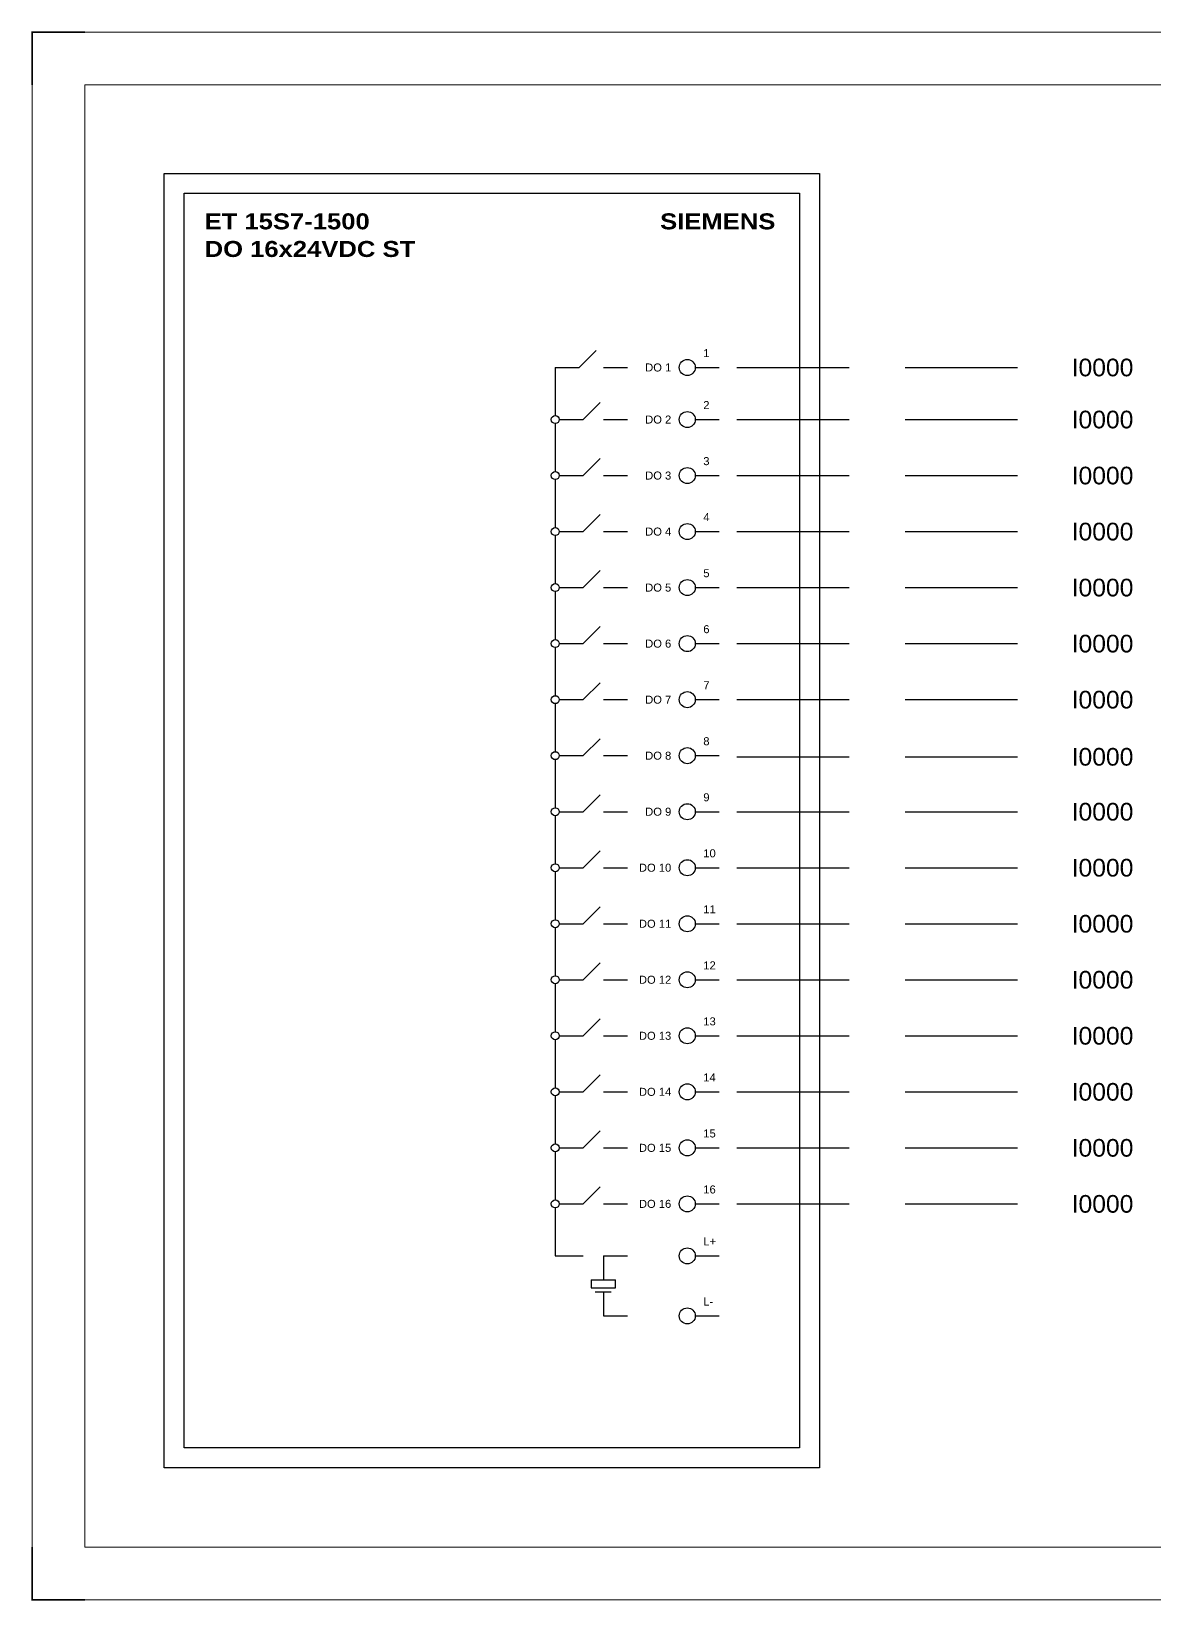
# Model space of a CAD drawing. Header units: centimetres. Extents: x -6233 to 67854, y 107 to 55669.
# Drawn here: x 13114 to 16294, y 14331 to 18775 of the extents above; entities that cross this region are included whole.
import ezdxf
from ezdxf.enums import TextEntityAlignment as Align

# ---------------------------------------------------------------- set-up
doc = ezdxf.new("R2010")
doc.units = ezdxf.units.CM
doc.header["$LTSCALE"] = 25.4
doc.linetypes.add('HIDDEN', pattern=[0.375, 0.25, -0.125])
doc.layers.add('Etiket-Line-L', color=7, linetype='Continuous')
doc.layers.add('EtIket-Line-S', color=2, linetype='Continuous')
doc.styles.add('Bold', font='ariblk.ttf', dxfattribs={"height": 25.4})
doc.styles.get("Standard").update_dxf_attribs({"font": 'arial.ttf', "height": 25.4})

# ---------------------------------------------------------------- blocks, each defined once
blk = doc.blocks.new('x5 Out Line')
at = {"const_width": 0.3}
for points in [[(9.65, 286.71), (0, 286.71), (0, 277.06)], [(0, 9.65), (0, 0), (9.65, 0)]]:
    blk.add_lwpolyline(points, dxfattribs=at)
at = {"lineweight": 15}
blk.add_lwpolyline([(395.8, 9.65), (395.8, 277.06), (9.65, 277.06), (9.65, 9.65)], close=True, dxfattribs=at)
at = {"layer": 'EtIket-Line-S', "lineweight": 9, "ltscale": 0.5}
blk.add_lwpolyline([(0, 0), (405.45, 0), (405.45, 286.71), (0, 286.71)], close=True, dxfattribs=at)

msp = doc.modelspace()

# ---------------------------------------------------------------- linework, layer by layer
at = {"ltscale": 50}
for p, q in [((14665.4, 17823.2), (14713.5, 17871.2)), ((14597.4, 17823.2), (14665.4, 17823.2)), ((14597.4, 17823.2), (14597.4, 17687.2)), ((14733.4, 17823.2), (14801.4, 17823.2)), ((14676.7, 17675.8), (14724.8, 17723.9)), ((14597.4, 17664.5), (14597.4, 17528.5)), ((14608.7, 17675.8), (14676.7, 17675.8)), ((14733.4, 17675.8), (14801.4, 17675.8)), ((14676.7, 17517.2), (14724.8, 17565.3)), ((14608.7, 17517.2), (14676.7, 17517.2)), ((14733.4, 17517.2), (14801.4, 17517.2)), ((14597.4, 17505.8), (14597.4, 17369.9)), ((14676.7, 17358.5), (14724.8, 17406.6)), ((14597.4, 17347.2), (14597.4, 17211.2)), ((14608.7, 17358.5), (14676.7, 17358.5)), ((14733.4, 17358.5), (14801.4, 17358.5)), ((14676.7, 17199.9), (14724.8, 17247.9)), ((14608.7, 17199.9), (14676.7, 17199.9)), ((14733.4, 17199.9), (14801.4, 17199.9)), ((14597.4, 17188.5), (14597.4, 17052.5)), ((14676.7, 17041.2), (14724.8, 17089.3)), ((14597.4, 17029.9), (14597.4, 16893.9)), ((14608.7, 17041.2), (14676.7, 17041.2)), ((14733.4, 17041.2), (14801.4, 17041.2)), ((14676.7, 16882.5), (14724.8, 16930.6)), ((14597.4, 16871.2), (14597.4, 16735.2)), ((14608.7, 16882.5), (14676.7, 16882.5)), ((14733.4, 16882.5), (14801.4, 16882.5)), ((14676.7, 16723.9), (14724.8, 16772)), ((14597.4, 16712.6), (14597.4, 16576.6)), ((14608.7, 16723.9), (14676.7, 16723.9)), ((14733.4, 16723.9), (14801.4, 16723.9)), ((14676.7, 16565.2), (14724.8, 16613.3)), ((14597.4, 16553.9), (14597.4, 16417.9)), ((14608.7, 16565.2), (14676.7, 16565.2)), ((14733.4, 16565.2), (14801.4, 16565.2)), ((14676.7, 16406.6), (14724.8, 16454.6)), ((14608.7, 16406.6), (14676.7, 16406.6)), ((14733.4, 16406.6), (14801.4, 16406.6)), ((14597.4, 16395.2), (14597.4, 16259.2)), ((14676.7, 16247.9), (14724.8, 16296)), ((14597.4, 16236.6), (14597.4, 16100.6)), ((14608.7, 16247.9), (14676.7, 16247.9)), ((14733.4, 16247.9), (14801.4, 16247.9)), ((14676.7, 16089.3), (14724.8, 16137.3)), ((14608.7, 16089.3), (14676.7, 16089.3)), ((14733.4, 16089.3), (14801.4, 16089.3)), ((14597.4, 16077.9), (14597.4, 15941.9)), ((14676.7, 15930.6), (14724.8, 15978.7)), ((14597.4, 15919.3), (14597.4, 15783.3)), ((14608.7, 15930.6), (14676.7, 15930.6)), ((14733.4, 15930.6), (14801.4, 15930.6)), ((14676.7, 15771.9), (14724.8, 15820)), ((14597.4, 15760.6), (14597.4, 15624.6)), ((14608.7, 15771.9), (14676.7, 15771.9)), ((14733.4, 15771.9), (14801.4, 15771.9)), ((14676.7, 15613.3), (14724.8, 15661.4)), ((14597.4, 15601.9), (14597.4, 15466)), ((14608.7, 15613.3), (14676.7, 15613.3)), ((14733.4, 15613.3), (14801.4, 15613.3)), ((14676.7, 15454.6), (14724.8, 15502.7)), ((14597.4, 15443.3), (14597.4, 15307.3)), ((14608.7, 15454.6), (14676.7, 15454.6)), ((14733.4, 15454.6), (14801.4, 15454.6)), ((14597.4, 15307.3), (14676.7, 15307.3)), ((14733.4, 15307.3), (14801.4, 15307.3)), ((14733.4, 15307.3), (14733.4, 15239.3)), ((14699.4, 15239.3), (14767.4, 15239.3)), ((14699.4, 15239.3), (14699.4, 15216.9)), ((14699.4, 15216.9), (14767.4, 15216.9)), ((14710.7, 15205.3), (14756, 15205.3)), ((14733.4, 15205.3), (14733.4, 15137.3)), ((14767.4, 15216.9), (14767.4, 15239.3)), ((14733.4, 15137.3), (14801.4, 15137.3))]:
    msp.add_line(p, q, dxfattribs=at)
at = {"color": 6, "ltscale": 50}
for p, q in [((14993.7, 17823.2), (15061.7, 17823.2)), ((14993.7, 17675.8), (15061.7, 17675.8)), ((14993.7, 17517.2), (15061.7, 17517.2)), ((14993.7, 17358.5), (15061.7, 17358.5)), ((14993.7, 17199.9), (15061.7, 17199.9)), ((14993.7, 17041.2), (15061.7, 17041.2)), ((14993.7, 16882.5), (15061.7, 16882.5)), ((14993.7, 16723.9), (15061.7, 16723.9)), ((14993.7, 16565.2), (15061.7, 16565.2)), ((14993.7, 16406.6), (15061.7, 16406.6)), ((14993.7, 16247.9), (15061.7, 16247.9)), ((14993.7, 16089.3), (15061.7, 16089.3)), ((14993.7, 15930.6), (15061.7, 15930.6)), ((14993.7, 15771.9), (15061.7, 15771.9)), ((14993.7, 15613.3), (15061.7, 15613.3)), ((14993.7, 15454.6), (15061.7, 15454.6)), ((14993.7, 15307.3), (15061.7, 15307.3)), ((14993.7, 15137.3), (15061.7, 15137.3))]:
    msp.add_line(p, q, dxfattribs=at)
at = {"color": 146, "linetype": 'HIDDEN', "ltscale": 50, "true_color": 0x105689}
for p, q in [((15111.7, 17823.2), (15959.2, 17823.2)), ((15111.7, 17675.8), (15959.2, 17675.8)), ((15111.7, 17517.2), (15959.2, 17517.2)), ((15111.7, 17358.5), (15959.2, 17358.5)), ((15111.7, 17199.9), (15959.2, 17199.9)), ((15111.7, 17041.2), (15959.2, 17041.2)), ((15111.7, 16882.5), (15959.2, 16882.5)), ((15111.7, 16720.7), (15959.2, 16720.7)), ((15111.7, 16565.2), (15959.2, 16565.2)), ((15111.7, 16406.6), (15959.2, 16406.6)), ((15111.7, 16247.9), (15959.2, 16247.9)), ((15111.7, 16089.3), (15959.2, 16089.3)), ((15111.7, 15930.6), (15959.2, 15930.6)), ((15111.7, 15771.9), (15959.2, 15771.9)), ((15111.7, 15613.3), (15959.2, 15613.3)), ((15111.7, 15454.6), (15959.2, 15454.6))]:
    msp.add_line(p, q, dxfattribs=at)
at = {"ltscale": 50}
msp.add_lwpolyline([(13490.4, 18373), (15345, 18373), (15345, 14707.2), (13490.4, 14707.2)], close=True, dxfattribs=at)
at = {"color": 6, "ltscale": 50}
msp.add_lwpolyline([(13547, 18316.4), (15288.4, 18316.4), (15288.4, 14763.9), (13547, 14763.9)], close=True, dxfattribs=at)
at = {"color": 6, "ltscale": 500}
for centre in [(14971.1, 17823.2), (14971.1, 17675.8), (14971.1, 17517.2), (14971.1, 17358.5), (14971.1, 17199.9), (14971.1, 17041.2), (14971.1, 16882.5), (14971.1, 16723.9), (14971.1, 16565.2), (14971.1, 16406.6), (14971.1, 16247.9), (14971.1, 16089.3), (14971.1, 15930.6), (14971.1, 15771.9), (14971.1, 15613.3), (14971.1, 15454.6), (14971.1, 15307.3), (14971.1, 15137.3)]:
    msp.add_circle(centre, 22.7, dxfattribs=at)
at = {"ltscale": 500}
for centre in [(14597.4, 17675.8), (14597.4, 17517.2), (14597.4, 17358.5), (14597.4, 17199.9), (14597.4, 17041.2), (14597.4, 16882.5), (14597.4, 16723.9), (14597.4, 16565.2), (14597.4, 16406.6), (14597.4, 16247.9), (14597.4, 16089.3), (14597.4, 15930.6), (14597.4, 15771.9), (14597.4, 15613.3), (14597.4, 15454.6)]:
    msp.add_circle(centre, 11.3, dxfattribs=at)

# ---------------------------------------------------------------- block references
at = {"layer": 'Etiket-Line-L', "lineweight": 0, "xscale": 15.48351216233742, "yscale": 15.48351216233742, "zscale": 15.48351216233742}
msp.add_blockref('x5 Out Line', (13116.5, 14333.4), dxfattribs=at)

# ---------------------------------------------------------------- texts
at = {"ltscale": 500, "style": 'Bold'}
for s, p in [('ET 15S7-1500', (13604.6, 18259.7)), ('DO 16x24VDC ST', (13604.6, 18181.5))]:
    msp.add_text(s, height=45.331, dxfattribs=at).set_placement(p, align=Align.TOP_LEFT)
msp.add_text('SIEMENS', height=45.33, dxfattribs=at).set_placement((15220.4, 18259.7), align=Align.TOP_RIGHT)
at = {"ltscale": 500}
for s, height, p in [('1', 22.7, (15016.4, 17845.8)), ('2', 22.7, (15016.4, 17698.5)), ('3', 22.7, (15016.4, 17539.8)), ('4', 22.7, (15016.4, 17381.2)), ('5', 22.7, (15016.4, 17222.5)), ('6', 22.7, (15016.4, 17063.9)), ('7', 22.7, (15016.4, 16905.2)), ('8', 22.7, (15016.4, 16746.6)), ('9', 22.7, (15016.4, 16587.9)), ('10', 22.67, (15016.4, 16429.2)), ('11', 22.67, (15016.4, 16270.6)), ('12', 22.67, (15016.4, 16111.9)), ('13', 22.67, (15016.4, 15953.3)), ('14', 22.67, (15016.4, 15794.6)), ('15', 22.67, (15016.4, 15635.9)), ('16', 22.67, (15016.4, 15477.3)), ('L+', 22.67, (15016.4, 15330)), ('L-', 22.67, (15016.4, 15160))]:
    msp.add_text(s, height=height, dxfattribs=at).set_placement(p, align=Align.BOTTOM_LEFT)
for s, p in [('DO 1', (14925.7, 17823.2)), ('DO 2', (14925.7, 17675.8)), ('DO 3', (14925.7, 17517.2)), ('DO 4', (14925.7, 17358.5)), ('DO 5', (14925.7, 17199.9)), ('DO 6', (14925.7, 17041.2)), ('DO 7', (14925.7, 16882.5)), ('DO 8', (14925.7, 16723.9)), ('DO 9', (14925.7, 16565.2)), ('DO 10', (14925.7, 16406.6)), ('DO 11', (14925.7, 16247.9)), ('DO 12', (14925.7, 16089.3)), ('DO 13', (14925.7, 15930.6)), ('DO 14', (14925.7, 15771.9)), ('DO 15', (14925.7, 15613.3)), ('DO 16', (14925.7, 15454.6))]:
    msp.add_text(s, height=22.67, dxfattribs=at).set_placement(p, align=Align.MIDDLE_RIGHT)
for p in [(16059.2, 17823.2), (16059.2, 17675.8), (16059.2, 17517.2), (16059.2, 17358.5), (16059.2, 17199.9), (16059.2, 17041.2), (16059.2, 16882.5), (16059.2, 16720.7), (16059.2, 16565.2), (16059.2, 16406.6), (16059.2, 16247.9), (16059.2, 16089.3), (16059.2, 15930.6), (16059.2, 15771.9), (16059.2, 15613.3), (16059.2, 15454.6)]:
    msp.add_text('I0000', height=50, dxfattribs=at).set_placement(p, align=Align.MIDDLE_LEFT)

doc.saveas('drawing.dxf')
